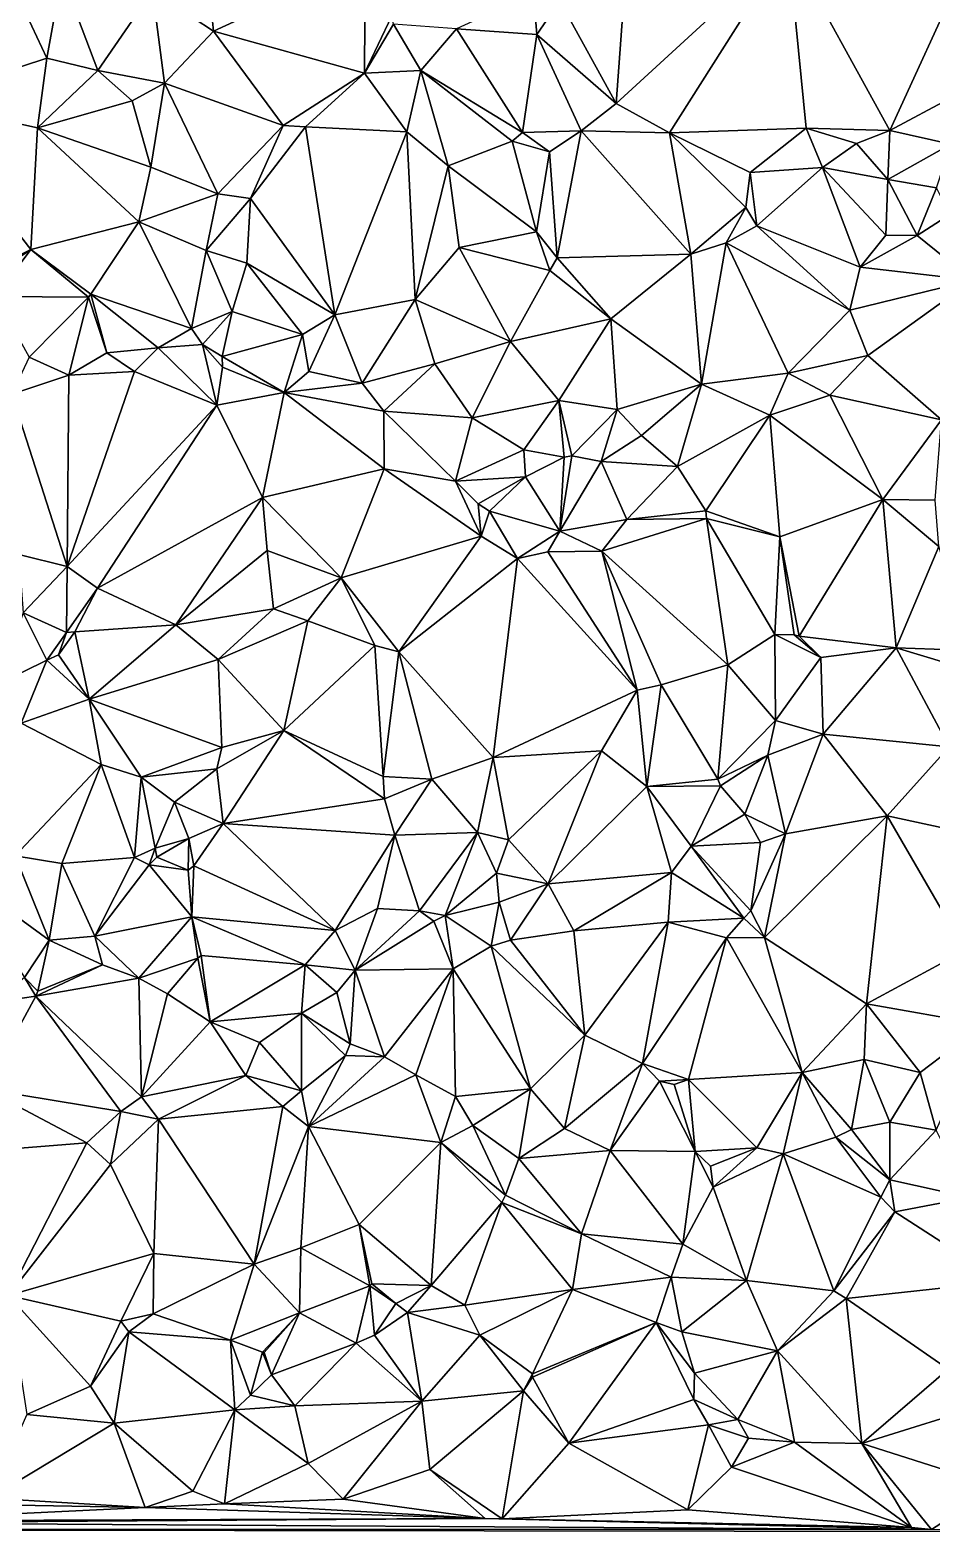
# Model space of a CAD drawing. Header units: metres. Extents: x -15 to 15, y -15 to 15.
# Drawn here: x -3.98 to 4.98, y -14.98 to -0.07 of the extents above; entities that cross this region are included whole.
import ezdxf

# ---------------------------------------------------------------- set-up
doc = ezdxf.new("R2010")
doc.units = ezdxf.units.M
doc.layers.add('STREET_MESH', color=7, linetype='Continuous')

msp = doc.modelspace()

# ---------------------------------------------------------------- linework, layer by layer
at = {"layer": 'STREET_MESH'}
for points in [[(1.847, -0.798), (1.984, 1.103), (1.285, 0.217)], [(1.984, 1.103), (1.847, -0.798), (3.556, 0.772)], [(1.847, -0.798), (2.374, -1.088), (3.556, 0.772)], [(2.374, -1.088), (3.734, -1.044), (3.556, 0.772)], [(4.563, -1.067), (5.296, 0.532), (3.556, 0.772)], [(3.734, -1.044), (4.563, -1.067), (3.556, 0.772)], [(-2.154, -0.081), (-0.648, 0.616), (-2.186, 0.219)], [(-2.154, -0.081), (-0.656, -0.498), (-0.648, 0.616)], [(-0.648, 0.616), (-0.656, -0.498), (-0.382, 0.072)], [(-3.812, -0.349), (-3.66, 0.476), (-4.109, 0.292)], [(-3.66, 0.476), (-3.812, -0.349), (-3.304, -0.471)], [(-2.762, 0.321), (-3.66, 0.476), (-3.304, -0.471)], [(5.185, -0.734), (5.296, 0.532), (4.563, -1.067)], [(-2.762, 0.321), (-3.304, -0.471), (-2.64, -0.595)], [(-2.762, 0.321), (-2.154, -0.081), (-2.186, 0.219)], [(-2.154, -0.081), (-2.762, 0.321), (-2.64, -0.595)], [(-5.112, -0.774), (-3.812, -0.349), (-4.109, 0.292)], [(1.059, -0.114), (1.026, 0.297), (0.259, -0.056)], [(1.285, 0.217), (1.026, 0.297), (1.059, -0.114)], [(1.847, -0.798), (1.285, 0.217), (1.059, -0.114)], [(-0.656, -0.498), (-0.368, -0.009), (-0.382, 0.072)], [(-1.463, -1.018), (-2.154, -0.081), (-2.64, -0.595)], [(-2.154, -0.081), (-1.463, -1.018), (-0.656, -0.498)], [(-0.368, -0.009), (-0.656, -0.498), (-0.095, -0.471)], [(-0.368, -0.009), (-0.095, -0.471), (0.259, -0.056)], [(-0.095, -0.471), (0.916, -1.085), (0.259, -0.056)], [(0.916, -1.085), (1.059, -0.114), (0.259, -0.056)], [(0.916, -1.085), (1.499, -1.068), (1.059, -0.114)], [(1.499, -1.068), (1.847, -0.798), (1.059, -0.114)], [(-3.812, -0.349), (-5.112, -0.774), (-3.904, -1.041)], [(-3.304, -0.471), (-3.812, -0.349), (-3.904, -1.041)], [(-2.964, -0.77), (-3.304, -0.471), (-3.904, -1.041)], [(-2.64, -0.595), (-3.304, -0.471), (-2.964, -0.77)], [(-2.777, -1.431), (-2.64, -0.595), (-2.964, -0.77)], [(-2.64, -0.595), (-2.777, -1.431), (-2.113, -1.696)], [(-1.463, -1.018), (-2.64, -0.595), (-2.113, -1.696)], [(-0.656, -0.498), (-1.463, -1.018), (-1.24, -1.03)], [(-0.656, -0.498), (-1.24, -1.03), (-0.235, -1.078)], [(-0.656, -0.498), (-0.235, -1.078), (-0.095, -0.471)], [(-0.235, -1.078), (0.177, -1.418), (-0.095, -0.471)], [(0.813, -1.172), (0.916, -1.085), (-0.095, -0.471)], [(0.177, -1.418), (0.813, -1.172), (-0.095, -0.471)], [(5.172, -1.203), (5.185, -0.734), (4.563, -1.067)], [(-5.112, -0.774), (-3.97, -2.247), (-3.904, -1.041)], [(-4.653, -2.586), (-3.97, -2.247), (-5.112, -0.774)], [(-2.777, -1.431), (-2.964, -0.77), (-3.904, -1.041)], [(2.374, -1.088), (1.847, -0.798), (1.499, -1.068)], [(-3.97, -2.247), (-2.896, -1.974), (-3.904, -1.041)], [(-2.896, -1.974), (-2.777, -1.431), (-3.904, -1.041)], [(-1.786, -1.741), (-1.463, -1.018), (-2.113, -1.696)], [(-1.24, -1.03), (-1.463, -1.018), (-1.786, -1.741)], [(-0.951, -2.898), (-1.24, -1.03), (-1.786, -1.741)], [(-0.235, -1.078), (-1.24, -1.03), (-0.951, -2.898)], [(3.734, -1.044), (2.374, -1.088), (3.178, -1.483)], [(3.894, -1.435), (3.734, -1.044), (3.178, -1.483)], [(3.734, -1.044), (4.233, -1.194), (4.563, -1.067)], [(3.894, -1.435), (4.233, -1.194), (3.734, -1.044)], [(-0.152, -2.744), (-0.235, -1.078), (-0.951, -2.898)], [(-0.152, -2.744), (0.177, -1.418), (-0.235, -1.078)], [(0.177, -1.418), (1.053, -2.073), (0.813, -1.172)], [(0.916, -1.085), (0.813, -1.172), (1.183, -1.279)], [(0.813, -1.172), (1.053, -2.073), (1.183, -1.279)], [(1.499, -1.068), (0.916, -1.085), (1.183, -1.279)], [(1.26, -2.331), (1.499, -1.068), (1.183, -1.279)], [(1.26, -2.331), (2.586, -2.293), (1.499, -1.068)], [(2.586, -2.293), (2.374, -1.088), (1.499, -1.068)], [(2.374, -1.088), (3.133, -1.832), (3.178, -1.483)], [(2.586, -2.293), (3.133, -1.832), (2.374, -1.088)], [(4.233, -1.194), (4.545, -1.552), (4.563, -1.067)], [(4.545, -1.552), (5.172, -1.203), (4.563, -1.067)], [(1.053, -2.073), (1.26, -2.331), (1.183, -1.279)], [(4.545, -1.552), (4.233, -1.194), (3.894, -1.435)], [(5.172, -1.203), (4.545, -1.552), (5.027, -1.637)], [(-2.777, -1.431), (-2.896, -1.974), (-2.113, -1.696)], [(0.177, -1.418), (-0.152, -2.744), (0.285, -2.227)], [(1.053, -2.073), (0.177, -1.418), (0.285, -2.227)], [(3.133, -1.832), (3.242, -2.013), (3.178, -1.483)], [(3.242, -2.013), (3.894, -1.435), (3.178, -1.483)], [(3.894, -1.435), (3.242, -2.013), (4.269, -2.422)], [(3.894, -1.435), (4.269, -2.422), (4.525, -2.107)], [(4.545, -1.552), (3.894, -1.435), (4.525, -2.107)], [(4.837, -2.109), (4.545, -1.552), (4.525, -2.107)], [(5.027, -1.637), (4.545, -1.552), (4.837, -2.109)], [(5.161, -1.902), (5.027, -1.637), (4.837, -2.109)], [(-2.896, -1.974), (-2.227, -2.258), (-2.113, -1.696)], [(-2.227, -2.258), (-1.786, -1.741), (-2.113, -1.696)], [(-1.786, -1.741), (-2.227, -2.258), (-1.822, -2.385)], [(-0.951, -2.898), (-1.786, -1.741), (-1.822, -2.385)], [(2.586, -2.293), (2.939, -2.183), (3.133, -1.832)], [(2.939, -2.183), (3.242, -2.013), (3.133, -1.832)], [(5.387, -2.553), (5.161, -1.902), (4.837, -2.109)], [(-2.896, -1.974), (-3.97, -2.247), (-3.373, -2.692)], [(-2.372, -3.032), (-2.896, -1.974), (-3.373, -2.692)], [(-2.896, -1.974), (-2.372, -3.032), (-2.227, -2.258)], [(1.186, -2.455), (1.053, -2.073), (0.285, -2.227)], [(1.053, -2.073), (1.186, -2.455), (1.26, -2.331)], [(2.939, -2.183), (4.167, -2.851), (3.242, -2.013)], [(3.242, -2.013), (4.167, -2.851), (4.269, -2.422)], [(-0.152, -2.744), (0.796, -3.161), (0.285, -2.227)], [(0.796, -3.161), (1.186, -2.455), (0.285, -2.227)], [(2.939, -2.183), (2.586, -2.293), (2.693, -3.586)], [(3.556, -3.476), (2.939, -2.183), (2.693, -3.586)], [(4.167, -2.851), (2.939, -2.183), (3.556, -3.476)], [(4.269, -2.422), (4.837, -2.109), (4.525, -2.107)], [(4.269, -2.422), (5.387, -2.553), (4.837, -2.109)], [(-4.653, -2.586), (-4.422, -2.548), (-3.97, -2.247)], [(-3.97, -2.247), (-4.422, -2.548), (-4.321, -2.716)], [(-3.97, -2.247), (-4.321, -2.716), (-3.395, -2.722)], [(-3.97, -2.247), (-3.395, -2.722), (-3.373, -2.692)], [(-2.372, -3.032), (-1.968, -2.863), (-2.227, -2.258)], [(-2.227, -2.258), (-1.968, -2.863), (-1.822, -2.385)], [(-1.968, -2.863), (-1.271, -3.092), (-1.822, -2.385)], [(-1.271, -3.092), (-0.951, -2.898), (-1.822, -2.385)], [(1.186, -2.455), (1.791, -2.937), (1.26, -2.331)], [(1.26, -2.331), (1.791, -2.937), (2.586, -2.293)], [(2.586, -2.293), (1.791, -2.937), (2.693, -3.586)], [(1.791, -2.937), (1.186, -2.455), (0.796, -3.161)], [(4.167, -2.851), (5.387, -2.553), (4.269, -2.422)], [(5.387, -2.553), (4.167, -2.851), (4.345, -3.302)], [(5.077, -3.938), (5.387, -2.553), (4.345, -3.302)], [(-3.395, -2.722), (-4.321, -2.716), (-3.985, -3.318)], [(-3.593, -3.495), (-3.395, -2.722), (-3.985, -3.318)], [(-3.395, -2.722), (-3.593, -3.495), (-3.215, -3.274)], [(-3.373, -2.692), (-3.395, -2.722), (-3.215, -3.274)], [(-2.703, -3.224), (-3.373, -2.692), (-3.215, -3.274)], [(-2.703, -3.224), (-2.372, -3.032), (-3.373, -2.692)], [(-0.152, -2.744), (-0.951, -2.898), (-0.678, -3.574)], [(0.044, -3.382), (-0.152, -2.744), (-0.678, -3.574)], [(-0.152, -2.744), (0.044, -3.382), (0.796, -3.161)], [(-2.372, -3.032), (-2.264, -3.193), (-1.968, -2.863)], [(-2.264, -3.193), (-2.068, -3.312), (-1.968, -2.863)], [(-1.968, -2.863), (-2.068, -3.312), (-1.271, -3.092)], [(-1.208, -3.46), (-0.951, -2.898), (-1.271, -3.092)], [(-0.951, -2.898), (-1.208, -3.46), (-0.678, -3.574)], [(1.276, -3.749), (1.791, -2.937), (0.796, -3.161)], [(1.857, -3.838), (1.791, -2.937), (1.276, -3.749)], [(1.791, -2.937), (1.857, -3.838), (2.693, -3.586)], [(4.167, -2.851), (3.556, -3.476), (4.345, -3.302)], [(-2.703, -3.224), (-2.264, -3.193), (-2.372, -3.032)], [(-2.068, -3.312), (-1.452, -3.669), (-1.271, -3.092)], [(-1.452, -3.669), (-1.208, -3.46), (-1.271, -3.092)], [(-3.593, -3.495), (-2.939, -3.461), (-3.215, -3.274)], [(-2.939, -3.461), (-2.703, -3.224), (-3.215, -3.274)], [(-2.703, -3.224), (-2.939, -3.461), (-2.122, -3.795)], [(-2.264, -3.193), (-2.703, -3.224), (-2.122, -3.795)], [(-2.067, -3.417), (-2.264, -3.193), (-2.122, -3.795)], [(-2.264, -3.193), (-2.067, -3.417), (-2.068, -3.312)], [(0.796, -3.161), (0.044, -3.382), (0.414, -3.919)], [(1.276, -3.749), (0.796, -3.161), (0.414, -3.919)], [(-4.157, -3.684), (-3.593, -3.495), (-3.985, -3.318)], [(-1.452, -3.669), (-2.067, -3.417), (-2.122, -3.795)], [(-2.068, -3.312), (-2.067, -3.417), (-1.452, -3.669)], [(-0.463, -3.854), (0.044, -3.382), (-0.678, -3.574)], [(0.044, -3.382), (-0.463, -3.854), (0.414, -3.919)], [(3.556, -3.476), (3.969, -3.694), (4.345, -3.302)], [(3.969, -3.694), (5.077, -3.938), (4.345, -3.302)], [(-4.157, -3.684), (-3.608, -5.395), (-3.593, -3.495)], [(-3.608, -5.395), (-2.939, -3.461), (-3.593, -3.495)], [(-2.939, -3.461), (-3.608, -5.395), (-2.122, -3.795)], [(-1.208, -3.46), (-1.452, -3.669), (-0.678, -3.574)], [(-1.452, -3.669), (-0.463, -3.854), (-0.678, -3.574)], [(3.373, -3.894), (3.556, -3.476), (2.693, -3.586)], [(3.556, -3.476), (3.373, -3.894), (3.969, -3.694)], [(-4.09, -5.276), (-3.608, -5.395), (-4.157, -3.684)], [(-1.668, -4.71), (-1.452, -3.669), (-2.122, -3.795)], [(-1.668, -4.71), (-0.458, -4.425), (-1.452, -3.669)], [(-1.452, -3.669), (-0.458, -4.425), (-0.463, -3.854)], [(1.857, -3.838), (2.098, -4.095), (2.693, -3.586)], [(2.098, -4.095), (2.455, -4.404), (2.693, -3.586)], [(2.455, -4.404), (3.373, -3.894), (2.693, -3.586)], [(3.373, -3.894), (4.494, -4.73), (3.969, -3.694)], [(4.494, -4.73), (5.077, -3.938), (3.969, -3.694)], [(-3.608, -5.395), (-3.307, -5.611), (-2.122, -3.795)], [(-3.307, -5.611), (-1.668, -4.71), (-2.122, -3.795)], [(-0.463, -3.854), (0.25, -4.548), (0.414, -3.919)], [(-0.458, -4.425), (0.25, -4.548), (-0.463, -3.854)], [(0.929, -4.237), (1.276, -3.749), (0.414, -3.919)], [(0.929, -4.237), (1.33, -4.31), (1.276, -3.749)], [(1.404, -4.298), (1.857, -3.838), (1.276, -3.749)], [(1.33, -4.31), (1.404, -4.298), (1.276, -3.749)], [(1.696, -4.353), (1.857, -3.838), (1.404, -4.298)], [(1.857, -3.838), (1.696, -4.353), (2.098, -4.095)], [(0.25, -4.548), (0.929, -4.237), (0.414, -3.919)], [(3.373, -3.894), (2.455, -4.404), (2.738, -4.843)], [(3.373, -3.894), (2.738, -4.843), (3.471, -5.103)], [(4.494, -4.73), (3.373, -3.894), (3.471, -5.103)], [(4.494, -4.73), (5.014, -4.737), (5.077, -3.938)], [(1.696, -4.353), (2.455, -4.404), (2.098, -4.095)], [(0.944, -4.506), (0.929, -4.237), (0.25, -4.548)], [(1.33, -4.31), (0.929, -4.237), (0.944, -4.506)], [(1.33, -4.31), (0.944, -4.506), (1.285, -5.044)], [(1.696, -4.353), (1.404, -4.298), (1.285, -5.044)], [(1.404, -4.298), (1.33, -4.31), (1.285, -5.044)], [(-0.885, -5.509), (-0.458, -4.425), (-1.668, -4.71)], [(-0.458, -4.425), (-0.885, -5.509), (0.504, -5.095)], [(0.25, -4.548), (-0.458, -4.425), (0.504, -5.095)], [(1.696, -4.353), (1.285, -5.044), (1.95, -4.928)], [(2.455, -4.404), (1.696, -4.353), (1.95, -4.928)], [(2.738, -4.843), (2.455, -4.404), (1.95, -4.928)], [(0.474, -4.774), (0.944, -4.506), (0.25, -4.548)], [(0.474, -4.774), (0.25, -4.548), (0.504, -5.095)], [(0.944, -4.506), (0.474, -4.774), (0.587, -4.847)], [(1.285, -5.044), (0.944, -4.506), (0.587, -4.847)], [(-1.668, -4.71), (-3.307, -5.611), (-2.529, -5.977)], [(-1.668, -4.71), (-2.529, -5.977), (-1.621, -5.237)], [(-0.885, -5.509), (-1.668, -4.71), (-1.621, -5.237)], [(3.663, -6.087), (4.494, -4.73), (3.471, -5.103)], [(4.494, -4.73), (3.663, -6.087), (4.628, -6.203)], [(5.052, -5.199), (4.494, -4.73), (4.628, -6.203)], [(5.014, -4.737), (4.494, -4.73), (5.052, -5.199)], [(0.587, -4.847), (0.474, -4.774), (0.504, -5.095)], [(0.864, -5.315), (0.587, -4.847), (0.504, -5.095)], [(0.864, -5.315), (1.285, -5.044), (0.587, -4.847)], [(1.704, -5.245), (2.744, -4.921), (1.95, -4.928)], [(2.744, -4.921), (1.704, -5.245), (2.954, -6.374)], [(2.744, -4.921), (2.738, -4.843), (1.95, -4.928)], [(2.738, -4.843), (2.744, -4.921), (3.471, -5.103)], [(3.422, -6.073), (2.744, -4.921), (2.954, -6.374)], [(2.744, -4.921), (3.422, -6.073), (3.471, -5.103)], [(1.285, -5.044), (0.864, -5.315), (1.167, -5.252)], [(1.704, -5.245), (1.285, -5.044), (1.167, -5.252)], [(1.285, -5.044), (1.704, -5.245), (1.95, -4.928)], [(-0.885, -5.509), (-0.314, -6.242), (0.504, -5.095)], [(-0.314, -6.242), (0.864, -5.315), (0.504, -5.095)], [(3.422, -6.073), (3.615, -6.076), (3.471, -5.103)], [(3.615, -6.076), (3.663, -6.087), (3.471, -5.103)], [(5.381, -6.231), (5.052, -5.199), (4.628, -6.203)], [(-4.046, -5.855), (-3.608, -5.395), (-4.09, -5.276)], [(-2.529, -5.977), (-1.56, -5.817), (-1.621, -5.237)], [(-1.56, -5.817), (-0.885, -5.509), (-1.621, -5.237)], [(0.864, -5.315), (-0.314, -6.242), (0.622, -7.294)], [(2.055, -6.623), (0.864, -5.315), (0.622, -7.294)], [(1.167, -5.252), (0.864, -5.315), (2.055, -6.623)], [(1.704, -5.245), (1.167, -5.252), (2.055, -6.623)], [(2.292, -6.571), (1.704, -5.245), (2.055, -6.623)], [(1.704, -5.245), (2.292, -6.571), (2.954, -6.374)], [(-3.608, -5.395), (-4.046, -5.855), (-3.616, -6.051)], [(-3.307, -5.611), (-3.608, -5.395), (-3.616, -6.051)], [(-1.219, -5.935), (-0.885, -5.509), (-1.56, -5.817)], [(-1.219, -5.935), (-0.551, -6.181), (-0.885, -5.509)], [(-0.885, -5.509), (-0.551, -6.181), (-0.314, -6.242)], [(-3.532, -6.044), (-3.307, -5.611), (-3.616, -6.051)], [(-3.307, -5.611), (-3.532, -6.044), (-2.529, -5.977)], [(-3.809, -6.325), (-4.046, -5.855), (-4.291, -6.561)], [(-4.046, -5.855), (-3.809, -6.325), (-3.616, -6.051)], [(-2.108, -6.321), (-1.56, -5.817), (-2.529, -5.977)], [(-2.108, -6.321), (-1.219, -5.935), (-1.56, -5.817)], [(-1.455, -7.025), (-1.219, -5.935), (-2.108, -6.321)], [(-0.551, -6.181), (-1.219, -5.935), (-1.455, -7.025)], [(-3.809, -6.325), (-3.695, -6.273), (-3.616, -6.051)], [(-3.532, -6.044), (-3.695, -6.273), (-3.389, -6.713)], [(-3.695, -6.273), (-3.532, -6.044), (-3.616, -6.051)], [(-3.532, -6.044), (-3.389, -6.713), (-2.529, -5.977)], [(-3.389, -6.713), (-2.108, -6.321), (-2.529, -5.977)], [(3.429, -6.927), (3.422, -6.073), (2.954, -6.374)], [(3.422, -6.073), (3.429, -6.927), (3.878, -6.3)], [(3.615, -6.076), (3.422, -6.073), (3.878, -6.3)], [(3.663, -6.087), (3.615, -6.076), (3.878, -6.3)], [(3.663, -6.087), (3.878, -6.3), (4.628, -6.203)], [(-0.551, -6.181), (-1.455, -7.025), (-0.469, -7.482)], [(-0.551, -6.181), (-0.469, -7.482), (-0.314, -6.242)], [(-0.469, -7.482), (0.014, -7.507), (-0.314, -6.242)], [(-0.314, -6.242), (0.014, -7.507), (0.622, -7.294)], [(4.628, -6.203), (3.878, -6.3), (3.903, -7.06)], [(5.155, -7.187), (4.628, -6.203), (3.903, -7.06)], [(5.387, -6.433), (5.381, -6.231), (4.628, -6.203)], [(5.155, -7.187), (5.387, -6.433), (4.628, -6.203)], [(-4.064, -6.951), (-3.809, -6.325), (-4.291, -6.561)], [(-3.809, -6.325), (-4.064, -6.951), (-3.389, -6.713)], [(-3.695, -6.273), (-3.809, -6.325), (-3.389, -6.713)], [(-2.073, -7.193), (-2.108, -6.321), (-3.389, -6.713)], [(-2.073, -7.193), (-1.455, -7.025), (-2.108, -6.321)], [(2.292, -6.571), (2.855, -7.508), (2.954, -6.374)], [(2.855, -7.508), (3.429, -6.927), (2.954, -6.374)], [(3.878, -6.3), (3.429, -6.927), (3.903, -7.06)], [(1.701, -7.226), (2.055, -6.623), (0.622, -7.294)], [(1.701, -7.226), (2.15, -7.58), (2.055, -6.623)], [(2.15, -7.58), (2.292, -6.571), (2.055, -6.623)], [(2.15, -7.58), (2.855, -7.508), (2.292, -6.571)], [(-3.389, -6.713), (-4.064, -6.951), (-3.271, -7.362)], [(-2.874, -7.488), (-3.389, -6.713), (-3.271, -7.362)], [(-2.073, -7.193), (-3.389, -6.713), (-2.874, -7.488)], [(-4.064, -6.951), (-4.125, -8.271), (-3.271, -7.362)], [(3.429, -6.927), (2.855, -7.508), (3.353, -7.271)], [(3.429, -6.927), (3.353, -7.271), (3.903, -7.06)], [(-1.455, -7.025), (-2.073, -7.193), (-2.122, -7.406)], [(-2.06, -7.947), (-1.455, -7.025), (-2.122, -7.406)], [(-1.455, -7.025), (-2.06, -7.947), (-0.457, -7.702)], [(-0.469, -7.482), (-1.455, -7.025), (-0.457, -7.702)], [(3.353, -7.271), (3.527, -8.051), (3.903, -7.06)], [(3.527, -8.051), (4.537, -7.871), (3.903, -7.06)], [(4.537, -7.871), (5.155, -7.187), (3.903, -7.06)], [(-2.073, -7.193), (-2.874, -7.488), (-2.122, -7.406)], [(0.622, -7.294), (0.014, -7.507), (0.468, -8.037)], [(0.776, -8.11), (0.622, -7.294), (0.468, -8.037)], [(0.776, -8.11), (1.701, -7.226), (0.622, -7.294)], [(1.701, -7.226), (0.776, -8.11), (1.171, -8.549)], [(2.15, -7.58), (1.701, -7.226), (1.171, -8.549)], [(2.855, -7.508), (2.883, -7.574), (3.353, -7.271)], [(2.883, -7.574), (3.123, -7.855), (3.353, -7.271)], [(3.353, -7.271), (3.123, -7.855), (3.527, -8.051)], [(5.155, -7.187), (4.537, -7.871), (5.366, -8.051)], [(-4.125, -8.271), (-3.661, -8.345), (-3.271, -7.362)], [(-3.661, -8.345), (-2.94, -8.285), (-3.271, -7.362)], [(-2.94, -8.285), (-2.874, -7.488), (-3.271, -7.362)], [(-2.874, -7.488), (-2.542, -7.735), (-2.122, -7.406)], [(-2.542, -7.735), (-2.06, -7.947), (-2.122, -7.406)], [(-2.94, -8.285), (-2.735, -8.192), (-2.874, -7.488)], [(-2.735, -8.192), (-2.542, -7.735), (-2.874, -7.488)], [(0.014, -7.507), (-0.469, -7.482), (-0.457, -7.702)], [(-0.353, -8.064), (0.014, -7.507), (-0.457, -7.702)], [(0.014, -7.507), (-0.353, -8.064), (0.468, -8.037)], [(2.394, -8.434), (2.15, -7.58), (1.171, -8.549)], [(2.15, -7.58), (2.883, -7.574), (2.855, -7.508)], [(2.591, -8.174), (2.883, -7.574), (2.15, -7.58)], [(2.591, -8.174), (2.15, -7.58), (2.394, -8.434)], [(2.883, -7.574), (2.591, -8.174), (3.123, -7.855)], [(-2.735, -8.192), (-2.401, -8.097), (-2.542, -7.735)], [(-2.401, -8.097), (-2.06, -7.947), (-2.542, -7.735)], [(-2.06, -7.947), (-0.353, -8.064), (-0.457, -7.702)], [(3.123, -7.855), (2.591, -8.174), (3.278, -8.137)], [(3.123, -7.855), (3.278, -8.137), (3.527, -8.051)], [(3.319, -9.08), (4.537, -7.871), (3.527, -8.051)], [(4.332, -9.739), (4.537, -7.871), (3.319, -9.08)], [(4.537, -7.871), (4.332, -9.739), (5.312, -9.208)], [(5.366, -8.051), (4.537, -7.871), (5.312, -9.208)], [(-2.401, -8.097), (-2.351, -8.37), (-2.06, -7.947)], [(-2.06, -7.947), (-2.351, -8.37), (-0.947, -9.011)], [(-0.353, -8.064), (-2.06, -7.947), (-0.947, -9.011)], [(-0.353, -8.064), (-0.107, -8.817), (0.468, -8.037)], [(-0.107, -8.817), (0.146, -8.862), (0.468, -8.037)], [(0.146, -8.862), (0.658, -8.441), (0.468, -8.037)], [(0.658, -8.441), (0.776, -8.11), (0.468, -8.037)], [(3.278, -8.137), (3.184, -8.815), (3.527, -8.051)], [(3.184, -8.815), (3.319, -9.08), (3.527, -8.051)], [(-2.793, -8.359), (-2.735, -8.192), (-2.94, -8.285)], [(-2.717, -8.282), (-2.735, -8.192), (-2.793, -8.359)], [(-2.735, -8.192), (-2.717, -8.282), (-2.401, -8.097)], [(-2.401, -8.097), (-2.717, -8.282), (-2.405, -8.413)], [(-2.351, -8.37), (-2.401, -8.097), (-2.405, -8.413)], [(-0.527, -8.793), (-0.353, -8.064), (-0.947, -9.011)], [(-0.353, -8.064), (-0.527, -8.793), (-0.107, -8.817)], [(0.776, -8.11), (0.658, -8.441), (1.171, -8.549)], [(2.591, -8.174), (2.394, -8.434), (3.113, -8.887)], [(2.591, -8.174), (3.184, -8.815), (3.278, -8.137)], [(2.591, -8.174), (3.113, -8.887), (3.184, -8.815)], [(-4.125, -8.271), (-4.703, -8.442), (-3.786, -9.106)], [(-3.661, -8.345), (-4.125, -8.271), (-3.786, -9.106)], [(-3.334, -9.066), (-3.661, -8.345), (-3.786, -9.106)], [(-3.334, -9.066), (-2.94, -8.285), (-3.661, -8.345)], [(-2.793, -8.359), (-2.94, -8.285), (-3.334, -9.066)], [(-2.717, -8.282), (-2.793, -8.359), (-2.405, -8.413)], [(-4.703, -8.442), (-4.031, -9.477), (-3.786, -9.106)], [(-2.371, -8.874), (-2.793, -8.359), (-3.334, -9.066)], [(-2.793, -8.359), (-2.371, -8.874), (-2.405, -8.413)], [(-2.371, -8.874), (-2.351, -8.37), (-2.405, -8.413)], [(-2.351, -8.37), (-2.371, -8.874), (-0.947, -9.011)], [(0.658, -8.441), (0.146, -8.862), (0.682, -8.73)], [(0.658, -8.441), (0.682, -8.73), (1.171, -8.549)], [(1.425, -9.013), (2.394, -8.434), (1.171, -8.549)], [(2.394, -8.434), (1.425, -9.013), (2.361, -8.927)], [(3.113, -8.887), (2.394, -8.434), (2.361, -8.927)], [(0.682, -8.73), (0.796, -9.106), (1.171, -8.549)], [(0.796, -9.106), (1.425, -9.013), (1.171, -8.549)], [(-0.747, -9.405), (-0.527, -8.793), (-0.947, -9.011)], [(-0.107, -8.817), (-0.527, -8.793), (-0.747, -9.405)], [(0.682, -8.73), (0.146, -8.862), (0.604, -9.167)], [(0.796, -9.106), (0.682, -8.73), (0.604, -9.167)], [(-2.896, -9.485), (-2.371, -8.874), (-3.334, -9.066)], [(-2.371, -8.874), (-2.896, -9.485), (-2.31, -9.287)], [(-2.276, -9.258), (-2.371, -8.874), (-2.31, -9.287)], [(-2.371, -8.874), (-1.243, -9.351), (-0.947, -9.011)], [(-1.243, -9.351), (-2.371, -8.874), (-2.276, -9.258)], [(0.034, -8.918), (-0.107, -8.817), (-0.747, -9.405)], [(0.225, -9.39), (0.034, -8.918), (-0.747, -9.405)], [(0.034, -8.918), (0.146, -8.862), (-0.107, -8.817)], [(0.146, -8.862), (0.034, -8.918), (0.225, -9.39)], [(0.146, -8.862), (0.225, -9.39), (0.604, -9.167)], [(1.425, -9.013), (1.533, -10.051), (2.361, -8.927)], [(1.533, -10.051), (2.106, -10.331), (2.361, -8.927)], [(2.106, -10.331), (2.941, -9.085), (2.361, -8.927)], [(2.941, -9.085), (3.113, -8.887), (2.361, -8.927)], [(3.113, -8.887), (2.941, -9.085), (3.319, -9.08)], [(3.184, -8.815), (3.113, -8.887), (3.319, -9.08)], [(-3.256, -9.353), (-3.334, -9.066), (-3.786, -9.106)], [(-3.256, -9.353), (-2.896, -9.485), (-3.334, -9.066)], [(-1.243, -9.351), (-0.747, -9.405), (-0.947, -9.011)], [(1.425, -9.013), (0.796, -9.106), (1.533, -10.051)], [(2.941, -9.085), (2.106, -10.331), (2.565, -10.489)], [(2.941, -9.085), (2.565, -10.489), (3.693, -10.421)], [(3.319, -9.08), (2.941, -9.085), (3.693, -10.421)], [(4.332, -9.739), (3.319, -9.08), (3.693, -10.421)], [(-4.031, -9.477), (-3.901, -9.615), (-3.786, -9.106)], [(-3.901, -9.615), (-3.256, -9.353), (-3.786, -9.106)], [(0.225, -9.39), (0.995, -10.583), (0.604, -9.167)], [(0.796, -9.106), (0.604, -9.167), (1.533, -10.051)], [(0.604, -9.167), (0.995, -10.583), (1.533, -10.051)], [(4.332, -9.739), (5.495, -9.946), (5.312, -9.208)], [(-3.256, -9.353), (-3.921, -9.664), (-2.896, -9.485)], [(-3.256, -9.353), (-3.901, -9.615), (-3.921, -9.664)], [(-2.896, -9.485), (-2.612, -9.639), (-2.31, -9.287)], [(-2.612, -9.639), (-2.189, -9.917), (-2.31, -9.287)], [(-2.189, -9.917), (-2.276, -9.258), (-2.31, -9.287)], [(-2.189, -9.917), (-1.243, -9.351), (-2.276, -9.258)], [(-1.243, -9.351), (-2.189, -9.917), (-1.282, -9.831)], [(-0.928, -9.626), (-1.243, -9.351), (-1.282, -9.831)], [(-1.243, -9.351), (-0.928, -9.626), (-0.747, -9.405)], [(0.225, -9.39), (-0.747, -9.405), (-0.455, -10.264)], [(-0.144, -10.445), (0.225, -9.39), (-0.455, -10.264)], [(0.25, -10.658), (0.225, -9.39), (-0.144, -10.445)], [(0.225, -9.39), (0.25, -10.658), (0.995, -10.583)], [(-3.921, -9.664), (-4.031, -9.477), (-4.331, -9.724)], [(-3.921, -9.664), (-3.901, -9.615), (-4.031, -9.477)], [(-2.896, -9.485), (-3.921, -9.664), (-2.871, -10.663)], [(-2.612, -9.639), (-2.896, -9.485), (-2.871, -10.663)], [(-0.928, -9.626), (-0.797, -10.137), (-0.747, -9.405)], [(-0.747, -9.405), (-0.797, -10.137), (-0.455, -10.264)], [(-3.921, -9.664), (-4.424, -10.585), (-3.076, -10.809)], [(-4.424, -10.585), (-3.921, -9.664), (-4.331, -9.724)], [(-3.921, -9.664), (-3.076, -10.809), (-2.871, -10.663)], [(-2.189, -9.917), (-2.612, -9.639), (-2.871, -10.663)], [(-0.797, -10.137), (-0.928, -9.626), (-1.282, -9.831)], [(-2.189, -9.917), (-1.698, -10.122), (-1.282, -9.831)], [(-1.698, -10.122), (-1.282, -10.602), (-1.282, -9.831)], [(-1.282, -9.831), (-1.282, -10.602), (-0.845, -10.253)], [(-0.797, -10.137), (-1.282, -9.831), (-0.845, -10.253)], [(4.311, -10.292), (4.332, -9.739), (3.693, -10.421)], [(4.332, -9.739), (4.311, -10.292), (4.865, -10.421)], [(5.495, -9.946), (4.332, -9.739), (4.865, -10.421)], [(-1.833, -10.452), (-2.189, -9.917), (-2.871, -10.663)], [(-1.698, -10.122), (-2.189, -9.917), (-1.833, -10.452)], [(5.025, -10.994), (5.495, -9.946), (4.865, -10.421)], [(-1.698, -10.122), (-1.833, -10.452), (-1.282, -10.602)], [(-0.797, -10.137), (-0.845, -10.253), (-0.455, -10.264)], [(0.995, -10.583), (1.333, -10.978), (1.533, -10.051)], [(1.333, -10.978), (2.106, -10.331), (1.533, -10.051)], [(-1.282, -10.602), (-1.21, -10.959), (-0.845, -10.253)], [(-0.845, -10.253), (-1.21, -10.959), (-0.455, -10.264)], [(-1.21, -10.959), (-0.144, -10.445), (-0.455, -10.264)], [(1.787, -11.196), (2.106, -10.331), (1.333, -10.978)], [(2.275, -10.507), (2.106, -10.331), (1.787, -11.196)], [(2.106, -10.331), (2.275, -10.507), (2.565, -10.489)], [(2.565, -10.489), (3.243, -11.168), (3.693, -10.421)], [(3.243, -11.168), (3.504, -11.23), (3.693, -10.421)], [(3.504, -11.23), (4.029, -11.064), (3.693, -10.421)], [(4.183, -10.986), (4.311, -10.292), (3.693, -10.421)], [(4.029, -11.064), (4.183, -10.986), (3.693, -10.421)], [(4.563, -10.915), (4.311, -10.292), (4.183, -10.986)], [(4.311, -10.292), (4.563, -10.915), (4.865, -10.421)], [(4.563, -10.915), (5.025, -10.994), (4.865, -10.421)], [(-4.424, -10.585), (-5.034, -11.25), (-3.413, -11.118)], [(-3.076, -10.809), (-4.424, -10.585), (-3.413, -11.118)], [(-2.702, -10.884), (-1.833, -10.452), (-2.871, -10.663)], [(-1.833, -10.452), (-2.702, -10.884), (-1.466, -10.76)], [(-1.282, -10.602), (-1.833, -10.452), (-1.466, -10.76)], [(-1.21, -10.959), (0.104, -11.115), (-0.144, -10.445)], [(0.104, -11.115), (0.25, -10.658), (-0.144, -10.445)], [(0.25, -10.658), (0.423, -10.948), (0.995, -10.583)], [(0.995, -10.583), (0.423, -10.948), (0.88, -11.274)], [(0.995, -10.583), (0.88, -11.274), (1.333, -10.978)], [(2.275, -10.507), (1.787, -11.196), (2.631, -11.206)], [(2.275, -10.507), (2.423, -10.54), (2.565, -10.489)], [(2.423, -10.54), (2.275, -10.507), (2.631, -11.206)], [(2.565, -10.489), (2.423, -10.54), (2.631, -11.206)], [(3.243, -11.168), (2.565, -10.489), (2.631, -11.206)], [(-3.076, -10.809), (-2.702, -10.884), (-2.871, -10.663)], [(-1.21, -10.959), (-1.282, -10.602), (-1.466, -10.76)], [(0.25, -10.658), (0.104, -11.115), (0.423, -10.948)], [(-3.177, -11.336), (-3.076, -10.809), (-3.413, -11.118)], [(-3.076, -10.809), (-3.177, -11.336), (-2.702, -10.884)], [(-2.702, -10.884), (-3.177, -11.336), (-2.748, -12.219)], [(-1.75, -12.323), (-2.702, -10.884), (-2.748, -12.219)], [(-2.702, -10.884), (-1.75, -12.323), (-1.466, -10.76)], [(-1.75, -12.323), (-1.21, -10.959), (-1.466, -10.76)], [(-1.21, -10.959), (-1.75, -12.323), (-1.288, -12.163)], [(-0.707, -11.93), (-1.21, -10.959), (-1.288, -12.163)], [(0.104, -11.115), (-1.21, -10.959), (-0.707, -11.93)], [(0.104, -11.115), (0.746, -11.638), (0.423, -10.948)], [(0.423, -10.948), (0.746, -11.638), (0.88, -11.274)], [(0.88, -11.274), (1.787, -11.196), (1.333, -10.978)], [(4.183, -10.986), (4.029, -11.064), (4.565, -11.488)], [(4.563, -10.915), (4.183, -10.986), (4.565, -11.488)], [(5.025, -10.994), (4.563, -10.915), (4.565, -11.488)], [(5.025, -10.994), (4.565, -11.488), (5.359, -11.661)], [(-5.034, -11.25), (-4.192, -12.635), (-3.413, -11.118)], [(-4.192, -12.635), (-3.177, -11.336), (-3.413, -11.118)], [(0.008, -12.538), (0.104, -11.115), (-0.707, -11.93)], [(0.104, -11.115), (0.008, -12.538), (0.71, -11.712)], [(0.746, -11.638), (0.104, -11.115), (0.71, -11.712)], [(2.782, -11.35), (3.243, -11.168), (2.631, -11.206)], [(2.782, -11.35), (2.808, -11.561), (3.243, -11.168)], [(3.243, -11.168), (2.808, -11.561), (3.504, -11.23)], [(4.474, -11.658), (4.029, -11.064), (3.504, -11.23)], [(4.029, -11.064), (4.474, -11.658), (4.565, -11.488)], [(0.88, -11.274), (0.746, -11.638), (1.5, -12.024)], [(1.787, -11.196), (0.88, -11.274), (1.5, -12.024)], [(2.508, -12.127), (1.787, -11.196), (1.5, -12.024)], [(1.787, -11.196), (2.508, -12.127), (2.631, -11.206)], [(2.508, -12.127), (2.808, -11.561), (2.631, -11.206)], [(2.808, -11.561), (2.782, -11.35), (2.631, -11.206)], [(2.808, -11.561), (3.139, -12.488), (3.504, -11.23)], [(3.139, -12.488), (4.009, -12.589), (3.504, -11.23)], [(4.009, -12.589), (4.474, -11.658), (3.504, -11.23)], [(-3.177, -11.336), (-4.192, -12.635), (-2.748, -12.219)], [(2.808, -11.561), (2.508, -12.127), (3.139, -12.488)], [(4.565, -11.488), (4.474, -11.658), (4.614, -11.805)], [(5.359, -11.661), (4.565, -11.488), (4.614, -11.805)], [(0.71, -11.712), (0.008, -12.538), (0.341, -12.732)], [(1.412, -12.576), (0.71, -11.712), (0.341, -12.732)], [(0.746, -11.638), (0.71, -11.712), (1.5, -12.024)], [(0.71, -11.712), (1.412, -12.576), (1.5, -12.024)], [(4.474, -11.658), (4.009, -12.589), (4.614, -11.805)], [(5.687, -12.498), (5.359, -11.661), (4.614, -11.805)], [(-0.603, -12.541), (-0.707, -11.93), (-1.288, -12.163)], [(-0.603, -12.541), (-0.581, -12.519), (-0.707, -11.93)], [(-0.581, -12.519), (0.008, -12.538), (-0.707, -11.93)], [(4.009, -12.589), (4.131, -12.666), (4.614, -11.805)], [(4.131, -12.666), (5.687, -12.498), (4.614, -11.805)], [(1.412, -12.576), (2.393, -12.453), (1.5, -12.024)], [(2.393, -12.453), (2.508, -12.127), (1.5, -12.024)], [(-2.748, -12.219), (-4.192, -12.635), (-3.077, -12.889)], [(-2.755, -12.819), (-2.748, -12.219), (-3.077, -12.889)], [(-2.755, -12.819), (-1.75, -12.323), (-2.748, -12.219)], [(-1.75, -12.323), (-1.299, -12.807), (-1.288, -12.163)], [(-1.299, -12.807), (-0.603, -12.541), (-1.288, -12.163)], [(2.508, -12.127), (2.393, -12.453), (3.139, -12.488)], [(-1.987, -13.078), (-1.75, -12.323), (-2.755, -12.819)], [(-1.75, -12.323), (-1.987, -13.078), (-1.299, -12.807)], [(-0.581, -12.519), (-0.603, -12.541), (-0.343, -12.715)], [(0.008, -12.538), (-0.581, -12.519), (-0.343, -12.715)], [(2.393, -12.453), (1.412, -12.576), (2.243, -12.903)], [(2.499, -12.996), (2.393, -12.453), (2.243, -12.903)], [(2.393, -12.453), (2.499, -12.996), (3.139, -12.488)], [(2.499, -12.996), (3.448, -13.185), (3.139, -12.488)], [(3.448, -13.185), (4.009, -12.589), (3.139, -12.488)], [(5.687, -12.498), (4.131, -12.666), (5.144, -13.367)], [(-4.192, -12.635), (-3.377, -13.535), (-3.077, -12.889)], [(-4.192, -12.635), (-4.009, -13.818), (-3.377, -13.535)], [(-0.739, -13.11), (-0.603, -12.541), (-1.299, -12.807)], [(-0.739, -13.11), (-0.554, -13.029), (-0.603, -12.541)], [(-0.603, -12.541), (-0.554, -13.029), (-0.343, -12.715)], [(-0.228, -12.806), (0.008, -12.538), (-0.343, -12.715)], [(0.008, -12.538), (-0.228, -12.806), (0.341, -12.732)], [(0.491, -13.031), (1.412, -12.576), (0.341, -12.732)], [(1.412, -12.576), (0.491, -13.031), (1.014, -13.414)], [(1.412, -12.576), (1.014, -13.414), (2.243, -12.903)], [(4.009, -12.589), (3.448, -13.185), (4.131, -12.666)], [(4.131, -12.666), (3.448, -13.185), (4.287, -14.107)], [(4.131, -12.666), (4.287, -14.107), (5.144, -13.367)], [(-2.996, -12.996), (-2.755, -12.819), (-3.077, -12.889)], [(-2.996, -12.996), (-1.987, -13.078), (-2.755, -12.819)], [(-1.987, -13.078), (-1.669, -13.2), (-1.299, -12.807)], [(-1.299, -12.807), (-1.669, -13.2), (-1.653, -13.203)], [(-1.577, -13.422), (-1.299, -12.807), (-1.653, -13.203)], [(-1.577, -13.422), (-0.739, -13.11), (-1.299, -12.807)], [(-0.554, -13.029), (-0.228, -12.806), (-0.343, -12.715)], [(-0.228, -12.806), (-0.554, -13.029), (-0.085, -13.686)], [(-0.228, -12.806), (0.491, -13.031), (0.341, -12.732)], [(0.491, -13.031), (-0.228, -12.806), (-0.085, -13.686)], [(-3.377, -13.535), (-2.996, -12.996), (-3.077, -12.889)], [(2.243, -12.903), (1.013, -13.448), (1.375, -14.103)], [(1.014, -13.414), (1.013, -13.448), (2.243, -12.903)], [(2.618, -13.669), (2.243, -12.903), (1.375, -14.103)], [(2.618, -13.669), (2.623, -13.407), (2.243, -12.903)], [(2.623, -13.407), (2.499, -12.996), (2.243, -12.903)], [(-3.14, -13.904), (-2.996, -12.996), (-3.377, -13.535)], [(-2.996, -12.996), (-3.14, -13.904), (-1.943, -13.77)], [(-1.987, -13.078), (-2.996, -12.996), (-1.943, -13.77)], [(-1.786, -13.627), (-1.987, -13.078), (-1.943, -13.77)], [(-1.786, -13.627), (-1.669, -13.2), (-1.987, -13.078)], [(-1.577, -13.422), (-1.347, -13.73), (-0.739, -13.11)], [(-0.739, -13.11), (-1.347, -13.73), (-0.085, -13.686)], [(-0.554, -13.029), (-0.739, -13.11), (-0.085, -13.686)], [(0.926, -13.581), (0.491, -13.031), (-0.085, -13.686)], [(0.491, -13.031), (0.926, -13.581), (1.014, -13.414)], [(2.623, -13.407), (3.448, -13.185), (2.499, -12.996)], [(-1.786, -13.627), (-1.577, -13.422), (-1.669, -13.2)], [(-1.669, -13.2), (-1.577, -13.422), (-1.653, -13.203)], [(3.448, -13.185), (2.623, -13.407), (3.055, -13.866)], [(3.619, -14.093), (3.448, -13.185), (3.055, -13.866)], [(3.448, -13.185), (3.619, -14.093), (4.287, -14.107)], [(-1.577, -13.422), (-1.786, -13.627), (-1.347, -13.73)], [(0.926, -13.581), (1.013, -13.448), (1.014, -13.414)], [(2.623, -13.407), (2.618, -13.669), (3.055, -13.866)], [(4.287, -14.107), (5.602, -13.695), (5.144, -13.367)], [(-4.009, -13.818), (-3.14, -13.904), (-3.377, -13.535)], [(1.013, -13.448), (0.926, -13.581), (1.375, -14.103)], [(-1.347, -13.73), (-1.786, -13.627), (-1.943, -13.77)], [(-1.347, -13.73), (-1.215, -14.305), (-0.085, -13.686)], [(-1.215, -14.305), (-0.867, -14.659), (-0.085, -13.686)], [(-0.085, -13.686), (-0.867, -14.659), (-0.006, -14.363)], [(0.926, -13.581), (-0.085, -13.686), (-0.006, -14.363)], [(0.926, -13.581), (-0.006, -14.363), (0.714, -14.853)], [(1.375, -14.103), (0.926, -13.581), (0.714, -14.853)], [(2.762, -13.921), (2.618, -13.669), (1.375, -14.103)], [(2.618, -13.669), (2.762, -13.921), (3.055, -13.866)], [(5.602, -13.695), (4.287, -14.107), (5.639, -14.535)], [(-3.14, -13.904), (-4.009, -13.818), (-4.38, -14.648)], [(-3.14, -13.904), (-2.36, -14.579), (-1.943, -13.77)], [(-2.36, -14.579), (-2.044, -14.706), (-1.943, -13.77)], [(-1.943, -13.77), (-2.044, -14.706), (-1.215, -14.305)], [(-1.347, -13.73), (-1.943, -13.77), (-1.215, -14.305)], [(2.762, -13.921), (3.161, -14.053), (3.055, -13.866)], [(3.161, -14.053), (3.619, -14.093), (3.055, -13.866)], [(-3.14, -13.904), (-4.38, -14.648), (-2.835, -14.74)], [(-2.36, -14.579), (-3.14, -13.904), (-2.835, -14.74)], [(2.556, -14.763), (2.762, -13.921), (1.375, -14.103)], [(2.992, -14.34), (2.762, -13.921), (2.556, -14.763)], [(3.161, -14.053), (2.762, -13.921), (2.992, -14.34)], [(2.556, -14.763), (1.375, -14.103), (0.714, -14.853)], [(3.619, -14.093), (3.161, -14.053), (2.992, -14.34)], [(4.779, -14.939), (3.619, -14.093), (2.992, -14.34)], [(3.619, -14.093), (4.779, -14.939), (4.287, -14.107)], [(5.639, -14.535), (4.287, -14.107), (4.977, -14.959)], [(4.287, -14.107), (4.779, -14.939), (4.977, -14.959)], [(-2.044, -14.706), (-0.867, -14.659), (-1.215, -14.305)], [(-0.867, -14.659), (0.545, -14.851), (-0.006, -14.363)], [(-0.006, -14.363), (0.545, -14.851), (0.714, -14.853)], [(4.779, -14.939), (2.992, -14.34), (2.556, -14.763)], [(-2.044, -14.706), (-2.36, -14.579), (-2.835, -14.74)], [(7.985, -14.984), (5.639, -14.535), (4.977, -14.959)], [(-4.476, -14.711), (-5.597, -14.872), (-2.835, -14.74)], [(-2.835, -14.74), (-5.597, -14.872), (0.545, -14.851)], [(-4.38, -14.648), (-4.476, -14.711), (-2.835, -14.74)], [(-2.044, -14.706), (-2.835, -14.74), (0.545, -14.851)], [(-0.867, -14.659), (-2.044, -14.706), (0.545, -14.851)], [(4.779, -14.939), (2.556, -14.763), (0.714, -14.853)], [(-9.399, -14.961), (4.977, -14.959), (-5.876, -14.892)], [(4.977, -14.959), (0.545, -14.851), (-5.876, -14.892)], [(0.545, -14.851), (-5.597, -14.872), (-5.876, -14.892)], [(0.545, -14.851), (4.977, -14.959), (0.714, -14.853)], [(4.977, -14.959), (4.779, -14.939), (0.714, -14.853)], [(7.985, -14.984), (4.977, -14.959), (-9.399, -14.961)]]:
    msp.add_3dface(points, dxfattribs=at)

doc.saveas('drawing.dxf')
